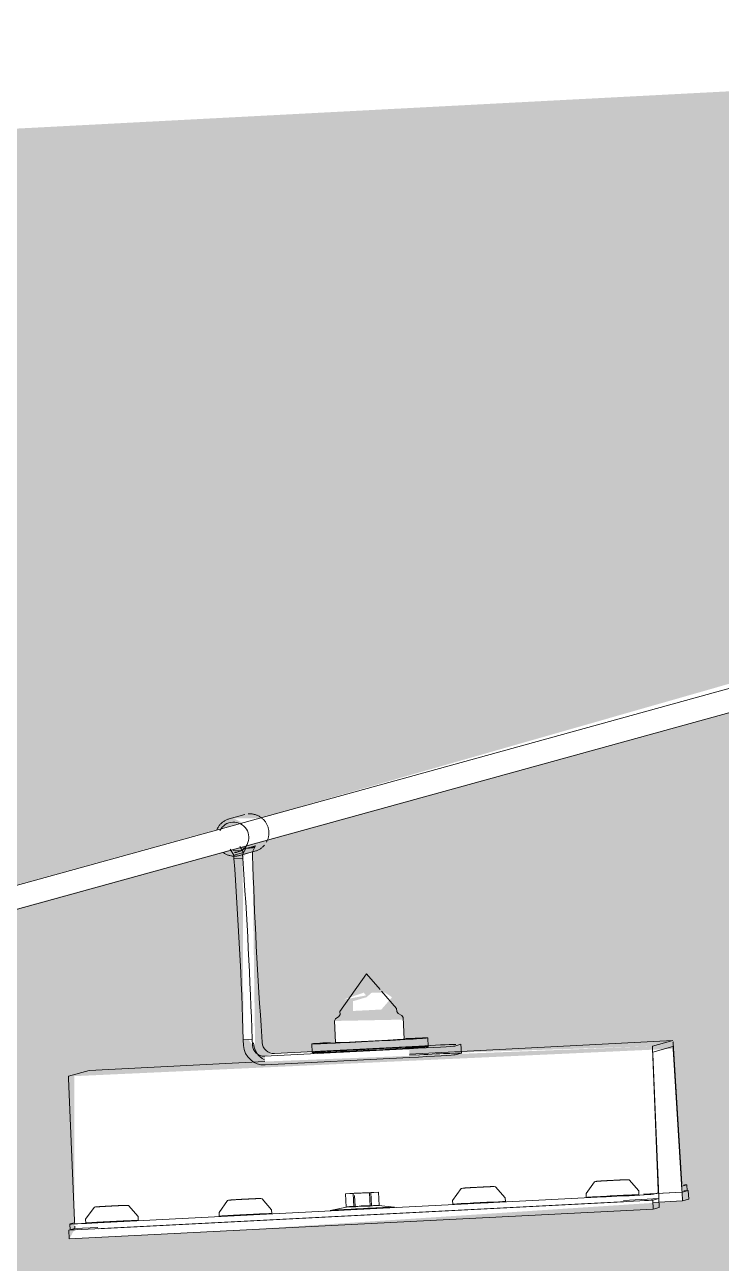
# Model space of a CAD drawing. Header units: millimetres. Extents: x 4237772 to 4686020, y -673 to 29459.
# Drawn here: x 4294907.4 to 4295145.4, y 10831.2 to 11254.5 of the extents above; entities that cross this region are included whole.
import ezdxf

# ---------------------------------------------------------------- set-up
doc = ezdxf.new("R2010")
doc.units = ezdxf.units.MM
for name, color, linetype, lineweight in [('A-ROOF-PATT', 132, 'Continuous', 5), ('A-WALL-PATT', 111, 'Continuous', 5), ('Q-SPCQ', 91, 'Continuous', 5)]:
    doc.layers.add(name, color=color, linetype=linetype, lineweight=lineweight)

# ---------------------------------------------------------------- blocks, each defined once
blk = doc.blocks.new('Static Line_Sayfa_Metal Deck_Pan Mount - Up to 15 _ pitch - Max 2 Users-1848369-SECTION - GRIDS C4-C5')
at = {"layer": 'Q-SPCQ'}
for p, q in [((4295948.37, 11248.74), (4293287.07, 10513.51)), ((4293289.2, 10505.8), (4295950.5, 11241.03)), ((4294982.6, 10984.52), (4294977.29, 10983.06)), ((4294984, 10984.75), (4294983.74, 10984.73)), ((4294977.54, 10972.66), (4294978.83, 10970.67)), ((4294978.83, 10970.67), (4294982.18, 10971.59)), ((4294980.75, 10970.53), (4294986.07, 10971.99)), ((4294982.18, 10971.59), (4294980.89, 10973.59)), ((4294981.82, 10970.82), (4294982.9, 10972.93)), ((4294981.82, 10970.82), (4294985.18, 10971.75)), ((4294982.9, 10972.93), (4294986.26, 10973.86)), ((4294986.26, 10973.86), (4294985.18, 10971.75)), ((4294985.18, 10971.75), (4294985.24, 10970.58)), ((4294978.83, 10970.67), (4294978.89, 10969.5)), ((4294978.89, 10969.5), (4294981.88, 10969.65)), ((4294981.88, 10969.65), (4294981.82, 10970.82)), ((4295015.09, 10917.23), (4295024.14, 10930.13)), ((4295028.83, 10924.72), (4295024.14, 10930.13)), ((4295034.46, 10918.23), (4295029.31, 10924.17)), ((4295015.09, 10917.23), (4295015.14, 10916.21)), ((4295034.52, 10917.21), (4295034.46, 10918.23)), ((4295034.52, 10917.21), (4295034.96, 10916.52)), ((4295013.2, 10913.97), (4295013.58, 10914.71)), ((4295013.2, 10913.97), (4295013.59, 10906.56)), ((4295014.77, 10915.48), (4295013.58, 10914.71)), ((4295015.14, 10916.21), (4295014.77, 10915.48)), ((4295036.22, 10915.87), (4295034.96, 10916.52)), ((4295036.67, 10915.18), (4295036.22, 10915.87)), ((4295037.05, 10907.77), (4295036.67, 10915.18)), ((4294988.43, 10908.66), (4294988.53, 10906.66)), ((4295045.32, 10905.19), (4295045.17, 10908.19)), ((4294985.07, 10907.73), (4294982.08, 10907.58)), ((4294982.08, 10907.58), (4294982.18, 10905.58)), ((4294985.18, 10905.74), (4294985.07, 10907.73)), ((4295038.76, 10904.47), (4294989.37, 10901.95)), ((4294992.73, 10902.87), (4295042.12, 10905.4)), ((4295005.47, 10906.14), (4295005.63, 10903.15)), ((4295128.88, 10907.24), (4295038.86, 10902.63)), ((4295054.36, 10905.41), (4295056.46, 10905.99)), ((4295056.62, 10903), (4295056.47, 10906)), ((4295128.88, 10907.24), (4295121.93, 10905.32)), ((4295121.93, 10904.56), (4295123.9, 10855.98)), ((4295122.1, 10903.34), (4295128.92, 10905.22)), ((4295131.98, 10858.21), (4295128.96, 10906.5)), ((4295129, 10904.48), (4295132.02, 10856.2)), ((4294989.47, 10900.11), (4294929.33, 10897.03)), ((4294989.53, 10898.95), (4295038.92, 10901.48)), ((4295042.27, 10902.4), (4295038.88, 10902.23)), ((4295054.51, 10902.42), (4295056.61, 10902.99)), ((4295124.07, 10854), (4295122.1, 10902.58)), ((4294922.37, 10895.11), (4294929.33, 10897.03)), ((4294924.35, 10845.77), (4294922.37, 10894.35)), ((4295133.64, 10857.91), (4295132.06, 10857.47)), ((4295133.75, 10855.92), (4295133.65, 10857.91)), ((4294932.32, 10844.97), (4295111.93, 10854.16)), ((4295020.02, 10855.08), (4295017.03, 10854.88)), ((4295017.03, 10854.88), (4295019.62, 10854.97)), ((4295017.27, 10850.34), (4295017.03, 10854.88)), ((4295019.62, 10854.97), (4295025.23, 10855.26)), ((4295019.62, 10854.97), (4295019.85, 10850.41)), ((4295025.63, 10855.37), (4295020.02, 10855.08)), ((4295020.06, 10854.34), (4295020.26, 10850.52)), ((4295025.23, 10855.26), (4295028.33, 10855.46)), ((4295025.23, 10855.26), (4295025.46, 10850.68)), ((4295028.33, 10855.46), (4295025.63, 10855.37)), ((4295025.63, 10855.37), (4295025.87, 10850.79)), ((4295028.33, 10855.46), (4295028.57, 10850.85)), ((4295071.65, 10852.24), (4295071.59, 10853.56)), ((4295099.25, 10854.96), (4295099.32, 10853.65)), ((4295124.1, 10853.25), (4295112, 10852.63)), ((4295117.29, 10854.58), (4295117.22, 10855.89)), ((4295132.07, 10855.45), (4295118.92, 10854.78)), ((4295119.11, 10854.79), (4295132.1, 10855.46)), ((4295124.1, 10853.25), (4295122.01, 10852.67)), ((4295123.9, 10855.22), (4295122.32, 10854.78)), ((4295122.43, 10852.79), (4295124.07, 10853.24)), ((4295124.26, 10850.25), (4295124.1, 10853.25)), ((4295134.16, 10856.03), (4295132.07, 10855.45)), ((4295132.07, 10855.45), (4295132.22, 10852.45)), ((4295132.1, 10855.46), (4295133.75, 10855.91)), ((4295132.22, 10852.45), (4295134.32, 10853.03)), ((4295134.32, 10853.03), (4295134.16, 10856.03)), ((4294922.45, 10842.46), (4295122.01, 10852.67)), ((4294922.6, 10839.47), (4295122.16, 10849.67)), ((4294932.43, 10842.97), (4295112.03, 10852.16)), ((4294991.83, 10848.16), (4294991.76, 10849.47)), ((4295017.32, 10850.35), (4295011.79, 10849.18)), ((4295020.3, 10849.66), (4295017.31, 10849.46)), ((4295017.31, 10849.46), (4295019.9, 10849.55)), ((4295019.9, 10849.55), (4295025.51, 10849.83)), ((4295025.91, 10849.94), (4295020.3, 10849.66)), ((4295025.51, 10849.83), (4295028.61, 10850.04)), ((4295028.61, 10850.04), (4295025.91, 10849.94)), ((4295033.72, 10850.31), (4295028.27, 10850.88)), ((4295053.61, 10852.63), (4295053.68, 10851.32)), ((4295122.01, 10852.67), (4295122.16, 10849.67)), ((4295122.04, 10851.93), (4295132.22, 10852.45)), ((4295122.16, 10849.67), (4295124.26, 10850.25)), ((4294922.76, 10844.58), (4294924.34, 10845.01)), ((4294922.76, 10844.57), (4294922.86, 10842.57)), ((4294928.15, 10846.21), (4294928.21, 10844.9)), ((4294946.19, 10845.82), (4294946.12, 10847.14)), ((4294973.79, 10848.55), (4294973.85, 10847.23)), ((4294922.45, 10842.46), (4294924.54, 10843.04)), ((4294922.6, 10839.47), (4294922.45, 10842.46)), ((4294924.51, 10843.03), (4294922.87, 10842.58)), ((4294932.4, 10843.44), (4294924.54, 10843.04))]:
    blk.add_line(p, q, dxfattribs=at)
at = {"layer": 'Q-SPCQ', "flags": 128}
for points in [[(4294990.04, 10975.14), (4294990.16, 10975.37), (4294990.27, 10975.61), (4294990.37, 10975.85), (4294990.46, 10976.09), (4294990.55, 10976.34), (4294990.62, 10976.59), (4294990.68, 10976.84), (4294990.73, 10977.09), (4294990.77, 10977.35), (4294990.8, 10977.61), (4294990.83, 10977.87), (4294990.84, 10978.12), (4294990.84, 10978.38), (4294990.83, 10978.64), (4294990.81, 10978.9), (4294990.78, 10979.16), (4294990.73, 10979.42), (4294990.68, 10979.67), (4294990.62, 10979.92), (4294990.55, 10980.17), (4294990.47, 10980.42), (4294990.38, 10980.66), (4294990.28, 10980.9), (4294990.17, 10981.14), (4294990.05, 10981.37), (4294989.92, 10981.59), (4294989.78, 10981.81), (4294989.63, 10982.03), (4294989.48, 10982.24), (4294989.32, 10982.44), (4294989.15, 10982.63), (4294988.97, 10982.82), (4294988.78, 10983), (4294988.59, 10983.18), (4294988.39, 10983.34), (4294988.18, 10983.5), (4294987.97, 10983.65), (4294987.75, 10983.79), (4294987.53, 10983.92), (4294987.3, 10984.05), (4294987.06, 10984.16), (4294986.82, 10984.27), (4294986.58, 10984.36), (4294986.34, 10984.44), (4294986.09, 10984.52), (4294985.83, 10984.58), (4294985.58, 10984.64), (4294985.32, 10984.68), (4294985.07, 10984.72), (4294984.81, 10984.74), (4294984.55, 10984.76), (4294984.29, 10984.76), (4294984.03, 10984.75), (4294984, 10984.75)], [(4294977.29, 10983.06), (4294977.04, 10982.98), (4294976.79, 10982.9), (4294976.55, 10982.8), (4294976.31, 10982.7), (4294976.07, 10982.59), (4294975.84, 10982.46), (4294975.62, 10982.33), (4294975.4, 10982.19), (4294975.19, 10982.04), (4294974.98, 10981.88), (4294974.78, 10981.72), (4294974.58, 10981.55), (4294974.4, 10981.36), (4294974.22, 10981.18), (4294974.05, 10980.98), (4294973.88, 10980.78), (4294973.73, 10980.57), (4294973.58, 10980.36), (4294973.44, 10980.13), (4294973.31, 10979.91), (4294973.19, 10979.68), (4294973.08, 10979.44), (4294972.98, 10979.2)], [(4294975.17, 10971.55), (4294975.38, 10971.4), (4294975.6, 10971.26), (4294975.83, 10971.13), (4294976.06, 10971), (4294976.29, 10970.89)], [(4294986.07, 10971.99), (4294986.32, 10972.07), (4294986.56, 10972.15), (4294986.8, 10972.25), (4294987.04, 10972.35), (4294987.28, 10972.46), (4294987.51, 10972.59), (4294987.73, 10972.72), (4294987.95, 10972.86), (4294988.17, 10973.01), (4294988.37, 10973.17), (4294988.57, 10973.33), (4294988.77, 10973.5), (4294988.95, 10973.69), (4294989.13, 10973.87), (4294989.31, 10974.07)], [(4294976.29, 10970.89), (4294976.53, 10970.79), (4294976.77, 10970.69), (4294977.02, 10970.61), (4294977.27, 10970.53), (4294977.52, 10970.47), (4294977.77, 10970.41), (4294978.03, 10970.37), (4294978.29, 10970.33), (4294978.55, 10970.31), (4294978.81, 10970.29), (4294979.07, 10970.29), (4294979.33, 10970.3), (4294979.35, 10970.3)], [(4294979.35, 10970.3), (4294979.61, 10970.32), (4294979.87, 10970.35), (4294980.12, 10970.39), (4294980.38, 10970.44), (4294980.63, 10970.49), (4294980.75, 10970.53)], [(4295071.59, 10853.56), (4295068.29, 10857.29), (4295067.83, 10857.35), (4295067.65, 10857.36), (4295067.55, 10857.36), (4295067.46, 10857.36), (4295067.39, 10857.36), (4295067.31, 10857.36), (4295067.24, 10857.36), (4295067.16, 10857.36), (4295067.07, 10857.35), (4295066.98, 10857.35), (4295066.88, 10857.35), (4295066.78, 10857.34), (4295066.67, 10857.34), (4295066.56, 10857.34), (4295066.44, 10857.33), (4295066.31, 10857.33), (4295066.18, 10857.32), (4295066.04, 10857.31), (4295065.9, 10857.31), (4295065.75, 10857.3), (4295065.6, 10857.3), (4295065.44, 10857.29), (4295065.27, 10857.28), (4295065.11, 10857.27), (4295064.93, 10857.27), (4295064.76, 10857.26), (4295064.58, 10857.25), (4295064.4, 10857.24), (4295064.21, 10857.23), (4295064.02, 10857.22), (4295063.83, 10857.21), (4295063.64, 10857.2), (4295063.44, 10857.19), (4295063.24, 10857.18), (4295063.04, 10857.17), (4295062.84, 10857.16), (4295062.64, 10857.15), (4295062.44, 10857.14), (4295062.24, 10857.13), (4295062.04, 10857.12), (4295061.84, 10857.11), (4295061.64, 10857.1), (4295061.44, 10857.09), (4295061.25, 10857.08), (4295061.05, 10857.07), (4295060.86, 10857.06), (4295060.67, 10857.05), (4295060.48, 10857.04), (4295060.3, 10857.03), (4295060.11, 10857.02), (4295059.94, 10857.01), (4295059.76, 10857), (4295059.59, 10856.99), (4295059.43, 10856.98), (4295059.27, 10856.97), (4295059.11, 10856.96), (4295058.96, 10856.95), (4295058.81, 10856.94), (4295058.67, 10856.93), (4295058.54, 10856.93), (4295058.41, 10856.92), (4295058.28, 10856.91), (4295058.17, 10856.9), (4295058.05, 10856.89), (4295057.95, 10856.89), (4295057.85, 10856.88), (4295057.76, 10856.87), (4295057.67, 10856.87), (4295057.59, 10856.86), (4295057.51, 10856.85), (4295057.43, 10856.85), (4295057.36, 10856.84), (4295057.28, 10856.83), (4295057.19, 10856.82), (4295057.06, 10856.81), (4295056.81, 10856.76), (4295056.55, 10856.7)], [(4295099.25, 10854.96), (4295102.14, 10859.02), (4295102.19, 10859.03)], [(4295117.22, 10855.89), (4295113.93, 10859.63), (4295113.47, 10859.69), (4295113.29, 10859.69), (4295113.18, 10859.7), (4295113.1, 10859.7), (4295113.03, 10859.69), (4295112.95, 10859.69), (4295112.88, 10859.69), (4295112.79, 10859.69), (4295112.71, 10859.69), (4295112.62, 10859.68), (4295112.52, 10859.68), (4295112.42, 10859.68), (4295112.31, 10859.67), (4295112.2, 10859.67), (4295112.08, 10859.67), (4295111.95, 10859.66), (4295111.82, 10859.66), (4295111.68, 10859.65), (4295111.54, 10859.64), (4295111.39, 10859.64), (4295111.24, 10859.63), (4295111.08, 10859.62), (4295110.91, 10859.62), (4295110.75, 10859.61), (4295110.57, 10859.6), (4295110.4, 10859.59), (4295110.22, 10859.58), (4295110.03, 10859.58), (4295109.85, 10859.57), (4295109.66, 10859.56), (4295109.47, 10859.55), (4295109.27, 10859.54), (4295109.08, 10859.53), (4295108.88, 10859.52), (4295108.68, 10859.51), (4295108.48, 10859.5), (4295108.28, 10859.49), (4295108.08, 10859.48), (4295107.88, 10859.47), (4295107.68, 10859.46), (4295107.48, 10859.45), (4295107.28, 10859.44), (4295107.08, 10859.43), (4295106.89, 10859.42), (4295106.69, 10859.41), (4295106.5, 10859.39), (4295106.31, 10859.38), (4295106.12, 10859.37), (4295105.93, 10859.36), (4295105.75, 10859.35), (4295105.58, 10859.34), (4295105.4, 10859.33), (4295105.23, 10859.32), (4295105.07, 10859.31), (4295104.9, 10859.3), (4295104.75, 10859.3), (4295104.6, 10859.29), (4295104.45, 10859.28), (4295104.31, 10859.27), (4295104.17, 10859.26), (4295104.05, 10859.25), (4295103.92, 10859.24), (4295103.8, 10859.24), (4295103.69, 10859.23), (4295103.59, 10859.22), (4295103.49, 10859.22), (4295103.39, 10859.21), (4295103.31, 10859.2), (4295103.22, 10859.2), (4295103.15, 10859.19), (4295103.07, 10859.18), (4295103, 10859.18), (4295102.92, 10859.17), (4295102.83, 10859.16), (4295102.7, 10859.14), (4295102.45, 10859.1), (4295102.19, 10859.03)], [(4294991.76, 10849.47), (4294988.47, 10853.21), (4294988.01, 10853.27), (4294987.83, 10853.28), (4294987.72, 10853.28), (4294987.64, 10853.28), (4294987.56, 10853.28), (4294987.49, 10853.28), (4294987.41, 10853.27), (4294987.33, 10853.27), (4294987.25, 10853.27), (4294987.16, 10853.27), (4294987.06, 10853.26), (4294986.96, 10853.26), (4294986.85, 10853.26), (4294986.74, 10853.25), (4294986.62, 10853.25), (4294986.49, 10853.24), (4294986.36, 10853.24), (4294986.22, 10853.23), (4294986.08, 10853.23), (4294985.93, 10853.22), (4294985.77, 10853.21), (4294985.61, 10853.21), (4294985.45, 10853.2), (4294985.28, 10853.19), (4294985.11, 10853.18), (4294984.94, 10853.17), (4294984.76, 10853.17), (4294984.57, 10853.16), (4294984.39, 10853.15), (4294984.2, 10853.14), (4294984.01, 10853.13), (4294983.81, 10853.12), (4294983.62, 10853.11), (4294983.42, 10853.1), (4294983.22, 10853.09), (4294983.02, 10853.08), (4294982.82, 10853.07), (4294982.62, 10853.06), (4294982.42, 10853.05), (4294982.22, 10853.04), (4294982.02, 10853.03), (4294981.82, 10853.02), (4294981.62, 10853.01), (4294981.42, 10853), (4294981.23, 10852.99), (4294981.04, 10852.98), (4294980.85, 10852.97), (4294980.66, 10852.96), (4294980.47, 10852.95), (4294980.29, 10852.94), (4294980.11, 10852.93), (4294979.94, 10852.92), (4294979.77, 10852.91), (4294979.6, 10852.9), (4294979.44, 10852.89), (4294979.29, 10852.88), (4294979.13, 10852.87), (4294978.99, 10852.86), (4294978.85, 10852.85), (4294978.71, 10852.84), (4294978.58, 10852.83), (4294978.46, 10852.83), (4294978.34, 10852.82), (4294978.23, 10852.81), (4294978.13, 10852.8), (4294978.03, 10852.8), (4294977.93, 10852.79), (4294977.85, 10852.78), (4294977.76, 10852.78), (4294977.68, 10852.77), (4294977.61, 10852.77), (4294977.54, 10852.76), (4294977.46, 10852.75), (4294977.37, 10852.74), (4294977.24, 10852.72), (4294976.99, 10852.68), (4294976.72, 10852.62)], [(4295053.61, 10852.63), (4295056.5, 10856.69), (4295056.55, 10856.7)], [(4294928.15, 10846.21), (4294931.04, 10850.27), (4294931.09, 10850.28)], [(4294946.12, 10847.14), (4294942.83, 10850.88), (4294942.37, 10850.93), (4294942.19, 10850.94), (4294942.08, 10850.94), (4294942, 10850.94), (4294941.93, 10850.94), (4294941.85, 10850.94), (4294941.77, 10850.94), (4294941.69, 10850.94), (4294941.61, 10850.94), (4294941.52, 10850.93), (4294941.42, 10850.93), (4294941.32, 10850.93), (4294941.21, 10850.92), (4294941.1, 10850.92), (4294940.98, 10850.91), (4294940.85, 10850.91), (4294940.72, 10850.9), (4294940.58, 10850.9), (4294940.44, 10850.89), (4294940.29, 10850.89), (4294940.13, 10850.88), (4294939.98, 10850.87), (4294939.81, 10850.86), (4294939.64, 10850.86), (4294939.47, 10850.85), (4294939.3, 10850.84), (4294939.12, 10850.83), (4294938.93, 10850.82), (4294938.75, 10850.81), (4294938.56, 10850.81), (4294938.37, 10850.8), (4294938.17, 10850.79), (4294937.98, 10850.78), (4294937.78, 10850.77), (4294937.58, 10850.76), (4294937.38, 10850.75), (4294937.18, 10850.74), (4294936.98, 10850.73), (4294936.78, 10850.72), (4294936.58, 10850.71), (4294936.38, 10850.7), (4294936.18, 10850.68), (4294935.98, 10850.67), (4294935.78, 10850.66), (4294935.59, 10850.65), (4294935.4, 10850.64), (4294935.21, 10850.63), (4294935.02, 10850.62), (4294934.83, 10850.61), (4294934.65, 10850.6), (4294934.48, 10850.59), (4294934.3, 10850.58), (4294934.13, 10850.57), (4294933.97, 10850.56), (4294933.8, 10850.55), (4294933.65, 10850.54), (4294933.5, 10850.53), (4294933.35, 10850.53), (4294933.21, 10850.52), (4294933.07, 10850.51), (4294932.94, 10850.5), (4294932.82, 10850.49), (4294932.7, 10850.48), (4294932.59, 10850.48), (4294932.49, 10850.47), (4294932.39, 10850.46), (4294932.29, 10850.46), (4294932.21, 10850.45), (4294932.12, 10850.44), (4294932.05, 10850.44), (4294931.97, 10850.43), (4294931.9, 10850.42), (4294931.82, 10850.42), (4294931.73, 10850.41), (4294931.6, 10850.39), (4294931.35, 10850.35), (4294931.09, 10850.28)], [(4294973.79, 10848.55), (4294976.67, 10852.6), (4294976.72, 10852.62)]]:
    blk.add_lwpolyline(points, dxfattribs=at)
at = {"layer": 'Q-SPCQ'}
for centre, major_axis, ratio, start_param, end_param in [((4294978.74, 10976.71), (-1.39, 5.03), 0.999054, 6.064948, 7.112145), ((4294978.74, 10976.71), (-1.39, 5.03), 0.999054, 5.01775, 6.064948), ((4294978.74, 10976.71), (-1.39, 5.03), 0.999054, 2.923355, 5.013276), ((4294979.98, 10977.4), (-1.42, 5.14), 0.999054, 2.606455, 3.451522), ((4294983.34, 10978.33), (-1.42, 5.14), 0.999054, 2.606455, 3.451522), ((4294984.61, 10978.34), (-1.39, 5.03), 0.999054, 2.923355, 3.141593), ((4294977.85, 10937.81), (-3.58, 69.91), 0.042464, 4.263032, 5.180598), ((4294980.85, 10937.96), (-3.58, 69.91), 0.042464, 4.263032, 5.180598), ((4294989.46, 10940.34), (-3.58, 69.91), 0.042464, 1.121439, 2.039005), ((4295025.32, 10907.17), (19.85, 1.02), 0.009417, 3.099114, 6.240706), ((4295025.32, 10907.17), (19.85, 1.02), 0.009417, 6.240706, 7.195383), ((4294989.17, 10905.94), (-1.86, 6.75), 0.999054, 1.352559, 2.923355), ((4294989.17, 10905.94), (-1.07, 3.86), 0.999054, 1.352559, 2.923355), ((4294992.52, 10906.87), (-1.86, 6.75), 0.999054, 1.352559, 2.399756), ((4294992.52, 10906.87), (-1.07, 3.86), 0.999054, 1.352559, 2.923355), ((4295025.47, 10904.17), (19.85, 1.02), 0.009417, 3.099114, 6.240706), ((4295025.32, 10907.17), (19.85, 1.02), 0.009417, 2.313715, 3.099114), ((4295025.47, 10904.17), (19.85, 1.02), 0.009417, 6.240706, 9.382299), ((4295025.32, 10907.17), (11.73, 0.6), 0.009417, 3.099114, 6.240706), ((4295039.39, 10904.65), (14.98, 0.77), 0.009417, 4.66991, 6.240706), ((4295041.49, 10905.23), (14.98, 0.77), 0.009417, 0.48112, 1.528317), ((4295121.98, 10904.32), (-0.051, 0.999), 0.042464, 0.009426, 1.328063), ((4295128.97, 10904.22), (-0.051, 0.999), 0.042464, 4.973974, 6.283185), ((4295128.94, 10906.24), (-0.051, 0.999), 0.042464, 4.973974, 5.41352), ((4295039.55, 10901.65), (14.98, 0.77), 0.009417, 4.66991, 6.240706), ((4295041.64, 10902.23), (14.98, 0.77), 0.009417, 6.240706, 7.811503), ((4295122.15, 10902.34), (-0.051, 0.999), 0.042464, 0.009426, 0.229199), ((4294922.43, 10894.11), (-0.051, 0.999), 0.042464, 0.229199, 1.328063), ((4295132.01, 10858.47), (-0.051, 0.999), 0.042464, 2.931246, 3.141593), ((4295123.66, 10857.4), (9.99, 0.51), 0.009417, 6.240706, 6.764305), ((4295108.3, 10854.11), (8.99, 0.46), 0.009417, 3.099114, 6.240706), ((4295108.3, 10854.11), (8.99, 0.46), 0.009417, 6.240706, 9.382299), ((4295112.34, 10854.27), (9.99, 0.51), 0.009417, 4.66991, 6.240706), ((4295123.85, 10856.22), (-0.051, 0.999), 0.042464, 3.370791, 4.469655), ((4295124.02, 10854.24), (-0.051, 0.999), 0.042464, 3.151019, 4.469655), ((4295132.05, 10856.46), (-0.051, 0.999), 0.042464, 1.832382, 2.931246), ((4295123.77, 10855.4), (9.99, 0.51), 0.009417, 6.240706, 6.764305), ((4295022.75, 10849.74), (10.99, 0.57), 0.009417, 3.099114, 6.240706), ((4295022.75, 10849.74), (10.99, 0.57), 0.009417, 6.240706, 9.382299), ((4295062.66, 10851.78), (8.99, 0.46), 0.009417, 3.099114, 6.240706), ((4295062.66, 10851.78), (8.99, 0.46), 0.009417, 6.240706, 9.382299), ((4295112.45, 10852.28), (9.99, 0.51), 0.009417, 5.455308, 6.240706), ((4294932.74, 10845.09), (9.99, 0.51), 0.009417, 3.099114, 4.66991), ((4294924.29, 10846.01), (-0.051, 0.999), 0.042464, 3.370791, 4.469655), ((4294937.2, 10845.36), (8.99, 0.46), 0.009417, 3.099114, 6.240706), ((4294937.2, 10845.36), (8.99, 0.46), 0.009417, 6.240706, 9.382299), ((4294982.84, 10847.7), (8.99, 0.46), 0.009417, 3.099114, 6.240706), ((4294982.84, 10847.7), (8.99, 0.46), 0.009417, 6.240706, 9.382299), ((4294932.84, 10843.09), (9.99, 0.51), 0.009417, 3.099114, 3.884512), ((4294924.46, 10844.03), (-0.051, 0.999), 0.042464, 3.151019, 4.469655)]:
    blk.add_ellipse(centre, major_axis=major_axis, ratio=ratio, start_param=start_param, end_param=end_param, dxfattribs=at)
for points in [[(4295017.27, 10850.34), (4295017.76, 10850.45), (4295018.75, 10850.59), (4295019.75, 10850.57), (4295020.26, 10850.52)], [(4295019.85, 10850.41), (4295019.42, 10850.48), (4295018.55, 10850.54), (4295017.69, 10850.43), (4295017.27, 10850.34)], [(4295025.46, 10850.68), (4295024.52, 10850.71), (4295022.65, 10850.7), (4295020.78, 10850.54), (4295019.85, 10850.41)], [(4295020.26, 10850.52), (4295021.19, 10850.65), (4295023.05, 10850.82), (4295024.93, 10850.82), (4295025.87, 10850.79)], [(4295028.57, 10850.85), (4295028.04, 10850.9), (4295027.01, 10850.92), (4295025.98, 10850.78), (4295025.46, 10850.68)], [(4295025.87, 10850.79), (4295026.31, 10850.87), (4295027.21, 10850.97), (4295028.11, 10850.92), (4295028.57, 10850.85)]]:
    blk.add_open_spline(points, degree=3, dxfattribs=at)

msp = doc.modelspace()

# ---------------------------------------------------------------- hatches: boundary and pattern name
at = {"layer": 'A-ROOF-PATT'}
h = msp.add_hatch(dxfattribs=at)
h.set_pattern_fill('FP_9', color=256, style=0, pattern_type=2)
h.set_pattern_definition([(3.05, (11919.841, -226018.123), (-59.9198678984, -0.0001809275), [])])
h.paths.add_polyline_path([(4278255.68, 9462.05), (4304897.93, 10866.67), (4309082.25, 11183.02), (4312463.32, 11362.94), (4312463.32, 11371.18), (4307185.57, 11099.1), (4306080.21, 11191.54), (4305617.63, 11216.95), (4305509.43, 11211.19), (4305509.43, 11207.58), (4305370.15, 11202.35), (4305322.96, 11202.56), (4305322.96, 11253.77), (4305239.45, 11237.89), (4305233.47, 11233.29), (4305214.31, 11227.35), (4305195.68, 11226.59), (4305108.64, 11228.29), (4305090.65, 11237.89), (4305085.9, 11241.77), (4305077.26, 11254.33), (4305070.89, 11267.69), (4304908.71, 11237.89), (4304902.73, 11233.29), (4304883.58, 11227.35), (4304864.94, 11226.59), (4304777.9, 11228.29), (4304759.91, 11237.89), (4304755.16, 11241.77), (4304747.5, 11251.97), (4304741.64, 11271.56), (4304742.07, 11284.9), (4304743.01, 11290.33), (4304747.65, 11301.59), (4304755.57, 11311.94), (4304766.15, 11320), (4304777.9, 11324.88), (4304790.79, 11326.59), (4304842.4, 11328.79), (4305029.77, 11361.95), (4305029.77, 11503.7), (4300245.6, 11502.07), (4296195.35, 11286.53), (4296200.11, 11243.19), (4296189.61, 11242.7), (4296187.08, 11286.09), (4293584.51, 11149.87), (4293563.14, 11149.13), (4293330.85, 11136.75), (4278258.28, 9462.34)])
h.paths.add_polyline_path([(4292935.79, 10300.91), (4292935.63, 10306.94), (4292958.77, 10313.3), (4292980.53, 10316.43), (4292996.51, 10360.76), (4293017.04, 10366.43), (4293161.46, 10373.82), (4293182.23, 10324.73), (4293225.03, 10326.92), (4293225.03, 10323.88), (4293219.79, 10321.44), (4293219.89, 10319.42), (4293202.08, 10316.74), (4293202.2, 10314.53), (4293157.3, 10312.24), (4293155.83, 10318.34), (4293136.37, 10364.32), (4293017.33, 10357.15), (4293001.43, 10311.97), (4292998.28, 10310.11), (4292996.14, 10307.98), (4292980.57, 10305.41), (4292980.53, 10303.19), (4292978.28, 10303.08)])
h.paths.add_polyline_path([(4293052.75, 10369.96), (4293066.43, 10374.31), (4293066.01, 10382.53), (4293086.92, 10383.11), (4293087.47, 10372.59), (4293066.01, 10370.78)])
h.paths.add_polyline_path([(4293428.42, 10437.46), (4293295.97, 10432.25), (4293296.03, 10434.13), (4293299.23, 10435.01), (4293345.27, 10436.61), (4293345.42, 10434.78), (4293428.43, 10437.46)])
h.paths.add_polyline_path([(4293229.11, 10371.61), (4293231.05, 10375.18), (4293230.86, 10377.44), (4293230.82, 10427.25), (4293435.5, 10436.63), (4293438.52, 10384.58), (4293430.42, 10384.17), (4293428.66, 10381.82), (4293243.98, 10372.37)])
h.paths.add_polyline_path([(4293048.99, 10392.78), (4293044, 10392.53), (4293045.59, 10439.9), (4293050.62, 10439.38), (4293050.58, 10413.73), (4293049.99, 10405.88)])
h.paths.add_polyline_path([(4293049.6, 10372.8), (4293050.58, 10407.95), (4293052.73, 10406.06), (4293053.28, 10373.82), (4293052.75, 10373.67)])
h.paths.add_polyline_path([(4293065.61, 10384.68), (4293070.9, 10390.47), (4293080.55, 10392.1), (4293084.84, 10390.85), (4293084.84, 10386.22), (4293068.39, 10384.81)])
h.paths.add_polyline_path([(4293291.68, 10437.88), (4293289.37, 10439.76), (4293288.58, 10439.72), (4293288.38, 10501.79), (4293290.31, 10503.51), (4293291.68, 10503.89), (4293292.6, 10438.13)])
h.paths.add_polyline_path([(4293670.35, 10504.3), (4293537.9, 10499.09), (4293537.96, 10500.97), (4293541.16, 10501.85), (4293587.2, 10503.45), (4293587.35, 10501.61), (4293670.36, 10504.3)])
h.paths.add_polyline_path([(4293471.03, 10438.44), (4293472.98, 10442.02), (4293472.79, 10444.28), (4293472.74, 10494.09), (4293677.43, 10503.46), (4293680.45, 10451.42), (4293672.35, 10451.01), (4293670.59, 10448.65), (4293491.46, 10439.49)])
h.paths.add_polyline_path([(4293320.1, 10438.71), (4293319.72, 10446.12), (4293343.2, 10446.58), (4293343.55, 10439.91), (4293322.8, 10438.78)])
h.paths.add_polyline_path([(4293322.75, 10453.38), (4293329.75, 10455.8), (4293330.52, 10454.83), (4293322.8, 10453.39)])
h.paths.add_polyline_path([(4293326.09, 10449.53), (4293326.09, 10452.87), (4293330.68, 10454.24), (4293332.49, 10455.8), (4293336.98, 10455.8), (4293339.4, 10454.24), (4293335.77, 10450.03), (4293330.65, 10449.76)])
h.paths.add_polyline_path([(4293533.61, 10504.71), (4293532.96, 10506.68), (4293530.43, 10508.82), (4293530.31, 10568.63), (4293531.32, 10570.09), (4293533.61, 10570.72), (4293534.53, 10504.97)])
h.paths.add_polyline_path([(4293912.28, 10571.13), (4293908.06, 10570.92), (4293779.83, 10565.92), (4293779.89, 10567.8), (4293783.09, 10568.69), (4293829.12, 10570.29), (4293829.28, 10568.45), (4293912.29, 10571.13)])
h.paths.add_polyline_path([(4293712.96, 10505.28), (4293714.9, 10508.86), (4293714.72, 10511.11), (4293714.67, 10560.93), (4293919.36, 10570.3), (4293922.38, 10518.26), (4293738.93, 10506.61)])
h.paths.add_polyline_path([(4293562.03, 10505.54), (4293561.65, 10512.95), (4293585.21, 10511.83), (4293585.48, 10506.74), (4293564.73, 10505.61)])
h.paths.add_polyline_path([(4293287.3, 10505.74), (4293284.33, 10506.97), (4293280.79, 10507.64), (4293280.6, 10511.23), (4293286.91, 10514.54), (4293287.93, 10516.18), (4293293.38, 10515.42), (4293296.29, 10516.05), (4293527.46, 10582.08), (4293527.11, 10582.26), (4293535.3, 10582.26), (4293538.22, 10582.89), (4293771.95, 10647.61), (4293769.04, 10649.1), (4293777.23, 10649.1), (4293780.48, 10649.82), (4294013.88, 10714.44), (4294010.97, 10715.93), (4294019.16, 10715.93), (4294022.41, 10716.66), (4294255.81, 10781.28), (4294252.9, 10782.77), (4294261.09, 10782.77), (4294264.33, 10783.49), (4294497.74, 10848.12), (4294494.83, 10849.61), (4294503.02, 10849.61), (4294506.26, 10850.33), (4294739.67, 10914.96), (4294736.76, 10916.44), (4294744.94, 10916.44), (4294748.19, 10917.17), (4294981.6, 10981.79), (4294978.68, 10983.28), (4294986.87, 10983.28), (4294990.12, 10984), (4295220.82, 11050.01), (4295223.77, 11050.99), (4295228.8, 11050.12), (4295232.05, 11050.84), (4295462.74, 11116.85), (4295465.68, 11117.82), (4295470.73, 11116.96), (4295473.64, 11117.58), (4295704.67, 11183.69), (4295707.61, 11184.66), (4295712.66, 11183.79), (4295715.57, 11184.42), (4295949.22, 11249.18), (4295949.22, 11251.41), (4295954.58, 11250.63), (4295957.6, 11247.06), (4295957.83, 11242.65), (4293291.22, 10507.7), (4293288.97, 10510.45), (4293287.34, 10505.85)])
h.paths.add_polyline_path([(4293564.68, 10520.22), (4293571.68, 10522.64), (4293572.58, 10521.69), (4293569.26, 10521.07)])
h.paths.add_polyline_path([(4293568.01, 10516.37), (4293568.01, 10519.71), (4293572.61, 10521.07), (4293574.41, 10522.64), (4293578.91, 10522.64), (4293581.33, 10521.07), (4293577.69, 10516.86), (4293572.58, 10516.6)])
h.paths.add_polyline_path([(4293775.54, 10571.55), (4293774.88, 10573.52), (4293772.44, 10573.4), (4293772.76, 10627.76), (4293774.26, 10637.21), (4293775.55, 10637.21), (4293776.46, 10571.81)])
h.paths.add_polyline_path([(4294154.21, 10637.97), (4294021.76, 10632.76), (4294021.82, 10634.64), (4294025.02, 10635.52), (4294071.05, 10637.12), (4294071.21, 10635.29), (4294154.21, 10637.97)])
h.paths.add_polyline_path([(4293954.89, 10572.12), (4293956.83, 10575.69), (4293956.64, 10577.95), (4293956.6, 10627.76), (4294161.29, 10637.14), (4294164.31, 10585.1), (4294156.2, 10584.68), (4294154.45, 10582.33), (4293986.4, 10573.73)])
h.paths.add_polyline_path([(4293803.96, 10572.38), (4293803.57, 10579.79), (4293827.06, 10580.25), (4293827.4, 10573.58), (4293806.66, 10572.45)])
h.paths.add_polyline_path([(4293806.61, 10587.06), (4293813.61, 10589.48), (4293814.51, 10588.53), (4293811.19, 10587.91)])
h.paths.add_polyline_path([(4293809.94, 10583.2), (4293809.94, 10586.55), (4293814.53, 10587.91), (4293816.34, 10589.48), (4293820.84, 10589.48), (4293823.26, 10587.91), (4293819.62, 10583.7), (4293814.51, 10583.44)])
h.paths.add_polyline_path([(4294017.46, 10638.39), (4294016.81, 10640.36), (4294014.37, 10640.23), (4294014.17, 10702.3), (4294015.17, 10703.77), (4294017.46, 10704.4), (4294018.39, 10638.64)])
h.paths.add_polyline_path([(4294396.13, 10704.81), (4294263.68, 10699.6), (4294263.74, 10701.48), (4294266.94, 10702.36), (4294313.06, 10702.44), (4294313.13, 10702.13), (4294396.14, 10704.81)])
h.paths.add_polyline_path([(4294196.82, 10638.96), (4294198.76, 10642.53), (4294198.57, 10644.79), (4294198.53, 10694.6), (4294403.22, 10703.97), (4294406.24, 10651.93), (4294233.87, 10640.85)])
h.paths.add_polyline_path([(4294045.88, 10639.22), (4294045.5, 10646.63), (4294068.99, 10647.09), (4294069.33, 10640.42), (4294048.59, 10639.29)])
h.paths.add_polyline_path([(4294048.53, 10653.89), (4294055.54, 10656.31), (4294056.44, 10655.36), (4294053.12, 10654.75)])
h.paths.add_polyline_path([(4294051.87, 10650.04), (4294051.87, 10653.39), (4294056.46, 10654.75), (4294058.27, 10656.31), (4294062.76, 10656.31), (4294065.19, 10654.75), (4294061.55, 10650.54), (4294056.44, 10650.28)])
h.paths.add_polyline_path([(4294259.39, 10705.23), (4294258, 10707.16), (4294256.3, 10707.07), (4294256.1, 10769.14), (4294257.1, 10770.6), (4294259.39, 10771.23), (4294260.31, 10705.48)])
h.paths.add_polyline_path([(4294638.06, 10771.64), (4294505.61, 10766.43), (4294505.67, 10768.31), (4294508.87, 10769.2), (4294554.91, 10770.8), (4294555.06, 10768.96), (4294638.07, 10771.64)])
h.paths.add_polyline_path([(4294438.75, 10705.79), (4294440.69, 10709.37), (4294440.5, 10711.62), (4294440.46, 10761.44), (4294645.14, 10770.81), (4294648.17, 10718.77), (4294481.35, 10707.97)])
h.paths.add_polyline_path([(4294287.81, 10706.06), (4294287.43, 10713.46), (4294310.89, 10714.39), (4294311.26, 10707.25), (4294290.52, 10706.13)])
h.paths.add_polyline_path([(4294290.46, 10720.73), (4294297.46, 10723.15), (4294298.37, 10722.2), (4294295.05, 10721.58)])
h.paths.add_polyline_path([(4294293.8, 10716.88), (4294293.8, 10720.22), (4294298.39, 10721.58), (4294300.2, 10723.15), (4294304.69, 10723.15), (4294307.11, 10721.58), (4294303.48, 10717.37), (4294298.37, 10717.11)])
h.paths.add_polyline_path([(4294501.32, 10772.06), (4294499.93, 10773.99), (4294498.22, 10773.91), (4294498.59, 10827.51), (4294500.05, 10837.72), (4294501.33, 10837.72), (4294502.24, 10772.32)])
h.paths.add_polyline_path([(4294880, 10838.48), (4294875.77, 10838.26), (4294747.54, 10833.27), (4294747.6, 10835.15), (4294750.8, 10836.04), (4294796.84, 10837.64), (4294796.99, 10835.8), (4294880, 10838.48)])
h.paths.add_polyline_path([(4294680.67, 10772.63), (4294682.62, 10776.2), (4294682.43, 10778.46), (4294682.39, 10828.27), (4294887.07, 10837.65), (4294890.09, 10785.61), (4294881.99, 10785.19), (4294880.23, 10782.84), (4294728.82, 10775.09)])
h.paths.add_polyline_path([(4294529.74, 10772.89), (4294529.36, 10780.3), (4294552.84, 10780.76), (4294553.19, 10774.09), (4294532.44, 10772.96)])
h.paths.add_polyline_path([(4294532.39, 10787.57), (4294539.39, 10789.99), (4294540.16, 10789.01), (4294532.44, 10787.58)])
h.paths.add_polyline_path([(4294535.73, 10783.72), (4294535.73, 10787.06), (4294540.32, 10788.42), (4294542.13, 10789.99), (4294546.62, 10789.99), (4294549.04, 10788.42), (4294545.41, 10784.21), (4294540.3, 10783.95)])
h.paths.add_polyline_path([(4294743.25, 10838.9), (4294741.85, 10840.83), (4294740.15, 10840.74), (4294739.95, 10902.81), (4294740.96, 10904.28), (4294743.25, 10904.91), (4294744.17, 10839.15)])
h.paths.add_polyline_path([(4295121.92, 10905.32), (4294989.47, 10900.11), (4294989.53, 10901.99), (4294992.73, 10902.87), (4295038.76, 10904.47), (4295038.92, 10902.64), (4295121.92, 10905.32)])
h.paths.add_polyline_path([(4294922.6, 10839.47), (4294924.54, 10843.04), (4294924.36, 10845.3), (4294924.31, 10895.11), (4295129, 10904.48), (4295132.02, 10852.44), (4294976.29, 10842.21)])
h.paths.add_polyline_path([(4294771.67, 10839.73), (4294771.29, 10847.14), (4294794.75, 10848.06), (4294795.12, 10840.93), (4294774.37, 10839.8)])
h.paths.add_polyline_path([(4294774.32, 10854.41), (4294781.32, 10856.82), (4294782.22, 10855.87), (4294778.9, 10855.26)])
h.paths.add_polyline_path([(4294777.66, 10850.55), (4294777.66, 10853.9), (4294782.25, 10855.26), (4294784.05, 10856.82), (4294788.55, 10856.82), (4294790.97, 10855.26), (4294787.33, 10851.05), (4294782.22, 10850.79)])
h.paths.add_polyline_path([(4294985.18, 10905.74), (4294983.78, 10907.67), (4294982.08, 10907.58), (4294981.88, 10969.65), (4294982.89, 10971.11), (4294985.18, 10971.75), (4294986.1, 10905.99)])
h.paths.add_polyline_path([(4295363.85, 10972.15), (4295231.4, 10966.94), (4295231.46, 10968.83), (4295234.66, 10969.71), (4295280.69, 10971.31), (4295280.85, 10969.47), (4295363.85, 10972.15)])
h.paths.add_polyline_path([(4295164.53, 10906.3), (4295166.47, 10909.88), (4295166.29, 10912.13), (4295166.24, 10961.95), (4295370.93, 10971.32), (4295373.95, 10919.28), (4295223.1, 10909.3)])
h.paths.add_polyline_path([(4295013.6, 10906.57), (4295013.21, 10913.97), (4295036.7, 10914.44), (4295037.04, 10907.77), (4295016.3, 10906.64)])
h.paths.add_polyline_path([(4295016.25, 10921.24), (4295023.25, 10923.66), (4295024.02, 10922.69), (4295016.3, 10921.25)])
h.paths.add_polyline_path([(4295019.58, 10917.39), (4295019.58, 10920.73), (4295024.18, 10922.09), (4295025.98, 10923.66), (4295030.48, 10923.66), (4295032.9, 10922.09), (4295029.26, 10917.88), (4295024.15, 10917.62)])
h.paths.add_polyline_path([(4295227.1, 10972.57), (4295225.71, 10974.5), (4295224.01, 10974.42), (4295224.36, 11028.23), (4295224.81, 11037.95), (4295227.11, 11038.44), (4295228.03, 10972.83)])
h.paths.add_polyline_path([(4295605.77, 11038.99), (4295473.33, 11033.78), (4295473.38, 11035.66), (4295476.58, 11036.55), (4295522.66, 11037.4), (4295522.78, 11036.31), (4295605.78, 11038.99)])
h.paths.add_polyline_path([(4295406.46, 10973.14), (4295408.4, 10976.72), (4295408.21, 10978.97), (4295408.17, 11028.78), (4295612.86, 11038.16), (4295615.88, 10986.12), (4295607.77, 10985.7), (4295606.02, 10983.35), (4295465.03, 10976.14)])
h.paths.add_polyline_path([(4295255.52, 10973.4), (4295255.14, 10980.81), (4295278.6, 10981.74), (4295278.97, 10974.6), (4295258.23, 10973.47)])
h.paths.add_polyline_path([(4295258.18, 10988.08), (4295265.18, 10990.5), (4295266.08, 10989.55), (4295262.76, 10988.93)])
h.paths.add_polyline_path([(4295261.51, 10984.23), (4295261.51, 10987.57), (4295266.1, 10988.93), (4295267.91, 10990.5), (4295272.4, 10990.5), (4295274.83, 10988.93), (4295271.19, 10984.72), (4295266.08, 10984.46)])
h.paths.add_polyline_path([(4295469.03, 11039.41), (4295467.64, 11041.34), (4295465.94, 11041.25), (4295465.74, 11103.32), (4295466.74, 11104.79), (4295469.03, 11105.42), (4295471.24, 11040.02)])
h.paths.add_polyline_path([(4295847.71, 11105.83), (4295843.49, 11105.61), (4295715.25, 11100.62), (4295715.31, 11102.5), (4295718.71, 11103.39), (4295764.55, 11104.98), (4295764.7, 11103.15), (4295847.72, 11105.83)])
h.paths.add_polyline_path([(4295648.39, 11039.98), (4295650.33, 11043.55), (4295650.14, 11045.81), (4295650.1, 11095.62), (4295854.79, 11105), (4295857.81, 11052.95), (4295849.7, 11052.54), (4295847.95, 11050.18), (4295706.96, 11042.97)])
h.paths.add_polyline_path([(4295497.45, 11040.24), (4295497.07, 11047.65), (4295520.53, 11048.58), (4295520.9, 11041.44), (4295500.16, 11040.31)])
h.paths.add_polyline_path([(4295500.1, 11054.92), (4295507.11, 11057.33), (4295508.01, 11056.38), (4295504.69, 11055.77)])
h.paths.add_polyline_path([(4295503.44, 11051.06), (4295503.44, 11054.41), (4295508.03, 11055.77), (4295509.84, 11057.33), (4295514.33, 11057.33), (4295516.75, 11055.77), (4295513.12, 11051.56), (4295508.01, 11051.3)])
h.paths.add_polyline_path([(4295710.96, 11106.25), (4295709.57, 11108.18), (4295707.86, 11108.09), (4295707.67, 11170.16), (4295708.67, 11171.62), (4295710.96, 11172.26), (4295711.88, 11106.5)])
h.paths.add_polyline_path([(4295890.31, 11106.81), (4295892.26, 11110.39), (4295892.07, 11112.64), (4295892.03, 11162.46), (4295957.18, 11167.45), (4295957.24, 11169.34), (4295966.18, 11170.5), (4296006.48, 11171.82), (4296006.63, 11169.98), (4296080.7, 11175.82), (4296103.69, 11182.17), (4296125.6, 11185.31), (4296141.21, 11229.54), (4296162.1, 11235.31), (4296198.07, 11238.91), (4296211.52, 11242.7), (4296213.33, 11251.52), (4296231.93, 11253.05), (4296232.53, 11241.47), (4296244.71, 11241.24), (4296244.97, 11239.55), (4296306.52, 11242.7), (4296327.29, 11193.61), (4296370.1, 11195.8), (4296370.1, 11192.76), (4296364.92, 11189), (4296364.96, 11188.3), (4296347.14, 11185.88), (4296347.26, 11183.41), (4296302.36, 11181.12), (4296300.9, 11187.22), (4296281.44, 11233.2), (4296162.39, 11226.03), (4296146.49, 11180.85), (4296143.41, 11177.67), (4296141.21, 11176.86), (4296125.63, 11174.55), (4296125.6, 11172.07), (4296096.84, 11169.79), (4296099.73, 11119.79), (4295904.91, 11107.56)])
h.paths.add_polyline_path([(4295739.38, 11107.08), (4295739, 11114.48), (4295762.46, 11115.41), (4295762.83, 11108.28), (4295742.08, 11107.15)])
h.paths.add_polyline_path([(4296091.63, 11113.34), (4296091.62, 11113.34), (4296091.62, 11119.38)])
h.paths.add_polyline_path([(4295742.03, 11121.75), (4295747.81, 11125.46), (4295749.94, 11123.22), (4295746.62, 11122.6)])
h.paths.add_polyline_path([(4295745.37, 11117.9), (4295745.37, 11121.24), (4295749.96, 11122.6), (4295750.23, 11123.37), (4295754.26, 11125.46), (4295758.68, 11122.6), (4295755.05, 11118.4), (4295749.94, 11118.13)])
h.paths.add_polyline_path([(4295952.89, 11173.08), (4295950.6, 11174.97), (4295949.79, 11174.93), (4295949.79, 11234.05), (4295951.6, 11238.74), (4295952.93, 11237.89), (4295953.23, 11173.18), (4295952.99, 11173.11)])
h.paths.add_polyline_path([(4295981.31, 11173.91), (4295980.93, 11181.32), (4296004.41, 11181.79), (4296004.76, 11175.11), (4295984.01, 11173.98)])
h.paths.add_polyline_path([(4295983.96, 11188.59), (4295989.35, 11192.7), (4295991.73, 11190.03), (4295984.01, 11188.6)])
h.paths.add_polyline_path([(4295987.3, 11184.74), (4295987.3, 11188.08), (4295991.89, 11189.44), (4295992.16, 11190.21), (4295996.19, 11192.3), (4296000.61, 11189.44), (4295996.98, 11185.23), (4295991.86, 11184.97)])
h.paths.add_polyline_path([(4296210.67, 11253.56), (4296215.39, 11259.5), (4296224.69, 11260.98), (4296229.91, 11258.55), (4296229.91, 11255.1), (4296212.87, 11253.66)])
h.paths.add_polyline_path([(4305155.14, 11326.59), (4305173.14, 11328.79), (4305322.96, 11356.33), (4305322.96, 11503.7), (4305129.39, 11503.7), (4305129.39, 11326.59), (4305153.5, 11326.59)])
at = {"layer": 'A-WALL-PATT'}
h = msp.add_hatch(dxfattribs=at)
h.set_pattern_fill('FP_15', color=256, style=0, pattern_type=2)
h.set_pattern_definition([(90, (4293032.5, 7600), (-5909, 4e-13), [1200, -1200]), (90, (4294214, 7600), (-5909, 4e-13), [1200, -1200]), (90, (4295396, 7600), (-5909, 4e-13), [1200, -1200]), (90, (4294214, 8800), (-5909, 4e-13), [1200, -1200]), (90, (4295396, 8800), (-5909, 4e-13), [1200, -1200]), (180, (4294214.2, 8800), (-3e-13, -2400), [1181.8, -4727.1]), (180, (4295396, 10000), (-3e-13, -2400), [1181.8, -4727.1]), (90, (4295396, 7600), (-5909, 4e-13), [1200, -1200]), (90, (4296578, 7600), (-5909, 4e-13), [1200, -1200]), (90, (4297168.6, 7600), (-5909, 4e-13), [1200, -1200]), (90, (4296578, 8800), (-5909, 4e-13), [1200, -1200]), (90, (4297168.6, 8800), (-5909, 4e-13), [1200, -1200]), (180, (4296577.8, 8800), (-3e-13, -2400), [1181.8, -4727.1]), (180, (4297168.6, 10000), (-3e-13, -2400), [590.9, -5318]), (90, (4292441.6, 7600), (-5909, 4e-13), [1200, -1200]), (90, (4293032.5, 7600), (-5909, 4e-13), [1200, -1200]), (90, (4292441.6, 8800), (-5909, 4e-13), [1200, -1200]), (90, (4293032.5, 8800), (-5909, 4e-13), [1200, -1200]), (180, (4292441.6, 8800), (-3e-13, -2400), [1181.8, -4727.1]), (180, (4293032.5, 10000), (-3e-13, -2400), [590.9, -5318]), (90, (4293032.5, 7600), (-5909, 4e-13), [1200, -1200]), (90, (4291260, 7600), (-5908.8, 4e-13), [1200, -1200])])
h.paths.add_polyline_path([(4293625.75, 11149.79), (4296187.37, 11286.11), (4296187.08, 11296.25), (4296191.86, 11296.49), (4296192.31, 11308.11), (4296195.35, 11286.53), (4300276.36, 11503.7), (4300462.46, 11503.7), (4300460.96, 11652.12), (4300454.14, 11657.43), (4300439.74, 11657.82), (4300373.09, 11657.82), (4300373.09, 11670.52), (4300343.06, 11670.52), (4300343.06, 14899.59), (4299113.11, 15121.63), (4299113.11, 15343.97), (4298403.08, 15345.7), (4298404.31, 15245), (4300325.04, 14899.37), (4300325.04, 11582.42), (4300175.67, 11582.42), (4300175.67, 14775.79), (4298253.72, 15121.63), (4298253.72, 15346.07), (4298146.87, 15346.33), (4298146.87, 15455.96), (4298039.95, 15456.22), (4293698.59, 11220.85)])
h.paths.add_polyline_path([(4300343.06, 15051.9), (4300343.06, 15056.86), (4299992.2, 15121.63), (4299992.2, 15341.81), (4299262.48, 15343.6), (4299263.71, 15245), (4300245.6, 15069.34)])
h.paths.add_polyline_path([(4300343.06, 15209.17), (4300343.06, 15340.95), (4300141.56, 15341.45), (4300142.79, 15245), (4300316.69, 15213.89)])

# ---------------------------------------------------------------- block references
at = {"layer": 'Q-SPCQ'}
msp.add_blockref('Static Line_Sayfa_Metal Deck_Pan Mount - Up to 15 _ pitch - Max 2 Users-1848369-SECTION - GRIDS C4-C5', (0, 0), dxfattribs=at)

doc.saveas('drawing.dxf')
